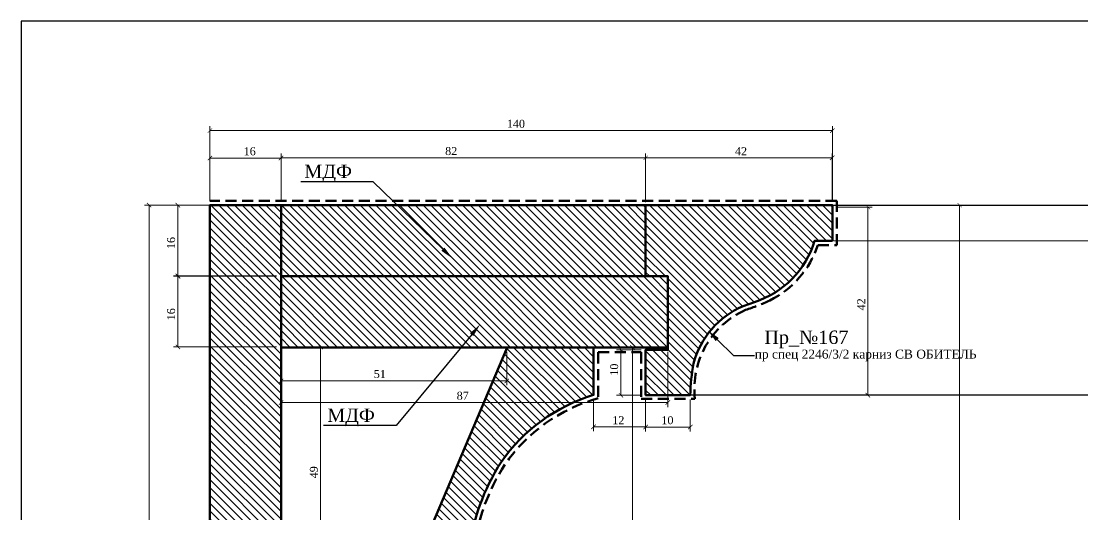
# Model space of a CAD drawing. Header units: millimetres. Extents: x 308393 to 308783, y -99303 to -99043.
# Drawn here: x 308392.9 to 308631.7, y -99153.7 to -99042.8 of the extents above; entities that cross this region are included whole.
import ezdxf
from ezdxf import colors
from ezdxf.entities.mleader import LeaderData, LeaderLine
from ezdxf.math import Vec2, Vec3

# ---------------------------------------------------------------- set-up
doc = ezdxf.new("R2010")
doc.units = ezdxf.units.MM
doc.header["$MEASUREMENT"] = 0
doc.linetypes.add('HIDDEN', pattern=[0.375, 0.25, -0.125])
doc.layers.add('Outside panel', color=7, linetype='Continuous', lineweight=18, true_color=0x7f5e57)
doc.layers.add('линия 50', color=1, linetype='Continuous', lineweight=140)
doc.layers.add('размеры в модели', color=7, linetype='Continuous')
doc.styles.add('ELECT', font='times.ttf')
doc.styles.get("Standard").update_dxf_attribs({"font": 'times.ttf'})
doc.dimstyles.new('M_1', dxfattribs={"dimtxt": 1.8, "dimasz": 1, "dimexe": 1, "dimexo": 1, "dimgap": 0.6, "dimtad": 1, "dimdec": 0, "dimdsep": 46, "dimtxsty": 'Standard', "dimblk": 'ARCHTICK', "dimcen": -5, "dimclrd": 7, "dimclre": 7, "dimclrt": 7, "dimadec": 0, "dimazin": 0, "dimtfac": 1, "dimtdec": 0, "dimtmove": 0, "dimatfit": 3, "dimfxl": 1, "dimtolj": 1, "dimtzin": 0, "dimlwd": 5, "dimlwe": 5, "dimarcsym": 0})
pattern_1 = [(135, (-808.1244, -7730.066), (-0.8838834765, -0.8838834765), [])]

# ---------------------------------------------------------------- blocks, each defined once
blk = doc.blocks.new('_ArchTick')
at = {"color": 0, "linetype": 'ByBlock', "const_width": 0.15}
blk.add_lwpolyline([(-0.5, -0.5), (0.5, 0.5)], dxfattribs=at)
blk = doc.blocks.new('*D25')
at = {"color": 7, "lineweight": 5, "ltscale": 1000, "transparency": 16777216}
for p, q in [((308736.78, -99093.12), (308736.78, -99281.16)), ((308617.77, -99265.12), (308617.77, -99281.16)), ((308617.77, -99280.16), (308736.78, -99280.16))]:
    blk.add_line(p, q, dxfattribs=at)
at = {"layer": 'Defpoints', "color": 0, "ltscale": 1000, "transparency": 16777216}
for p in [(308736.78, -99092.12), (308617.77, -99264.12), (308736.78, -99280.16)]:
    blk.add_point(p, dxfattribs=at)
at = {"color": 7, "lineweight": 5, "ltscale": 1000, "transparency": 16777216, "rotation": 180}
blk.add_blockref('_ArchTick', (308617.77, -99280.16), dxfattribs=at)
at = {"color": 7, "lineweight": 5, "ltscale": 1000, "transparency": 16777216}
blk.add_blockref('_ArchTick', (308736.78, -99280.16), dxfattribs=at)
at = {"color": 7, "ltscale": 1000, "transparency": 16777216, "insert": (308677.28, -99278.64), "char_height": 1.8, "attachment_point": 5}
blk.add_mtext('\\A1;119', dxfattribs=at)
blk = doc.blocks.new('*D24')
at = {"color": 7, "lineweight": 5, "ltscale": 1000, "transparency": 16777216}
for p, q in [((308735.78, -99084.12), (308602.99, -99084.12)), ((308603.99, -99084.12), (308603.99, -99264.12)), ((308616.77, -99264.12), (308602.99, -99264.12))]:
    blk.add_line(p, q, dxfattribs=at)
at = {"layer": 'Defpoints', "color": 0, "ltscale": 1000, "transparency": 16777216}
for p in [(308736.78, -99084.12), (308603.99, -99264.12), (308617.77, -99264.12)]:
    blk.add_point(p, dxfattribs=at)
at = {"color": 7, "lineweight": 5, "ltscale": 1000, "transparency": 16777216}
for p, rotation in [((308603.99, -99084.12), 90), ((308603.99, -99264.12), 270)]:
    blk.add_blockref('_ArchTick', p, dxfattribs=dict(at, rotation=rotation))
at = {"color": 7, "ltscale": 1000, "transparency": 16777216, "insert": (308602.47, -99187.91), "char_height": 1.8, "attachment_point": 5, "rotation": 90}
blk.add_mtext('\\A1;180', dxfattribs=at)
blk = doc.blocks.new('*D23')
at = {"layer": 'Defpoints', "color": 0, "ltscale": 1000, "transparency": 16777216}
for p in [(308451.37, -99084.12), (308428.17, -99099.99), (308451.37, -99099.99)]:
    blk.add_point(p, dxfattribs=at)
at = {"layer": 'размеры в модели', "color": 7, "lineweight": 5, "ltscale": 1000, "transparency": 16777216}
for p, q in [((308450.37, -99084.12), (308427.17, -99084.12)), ((308428.17, -99084.12), (308428.17, -99099.99)), ((308450.37, -99099.99), (308427.17, -99099.99))]:
    blk.add_line(p, q, dxfattribs=at)
for p, rotation in [((308428.17, -99084.12), 90), ((308428.17, -99099.99), 270)]:
    blk.add_blockref('_ArchTick', p, dxfattribs=dict(at, rotation=rotation))
at = {"layer": 'размеры в модели', "color": 7, "ltscale": 1000, "transparency": 16777216, "insert": (308426.65, -99092.64), "char_height": 1.8, "attachment_point": 5, "rotation": 90}
blk.add_mtext('\\A1;16', dxfattribs=at)
blk = doc.blocks.new('*D18')
at = {"layer": 'Defpoints', "color": 0, "ltscale": 1000, "transparency": 16777216}
for p in [(308527.82, -99116.62), (308533.37, -99116.62), (308533.37, -99126.83)]:
    blk.add_point(p, dxfattribs=at)
at = {"layer": 'размеры в модели', "color": 7, "lineweight": 5, "ltscale": 1000, "transparency": 16777216}
for p, q in [((308532.37, -99116.62), (308526.82, -99116.62)), ((308527.82, -99126.83), (308527.82, -99116.62)), ((308532.37, -99126.83), (308526.82, -99126.83))]:
    blk.add_line(p, q, dxfattribs=at)
for p, rotation in [((308527.82, -99116.62), 90), ((308527.82, -99126.83), 270)]:
    blk.add_blockref('_ArchTick', p, dxfattribs=dict(at, rotation=rotation))
at = {"layer": 'размеры в модели', "color": 7, "ltscale": 1000, "transparency": 16777216, "insert": (308526.3, -99121.09), "char_height": 1.8, "attachment_point": 5, "rotation": 90}
blk.add_mtext('\\A1;10', dxfattribs=at)
blk = doc.blocks.new('*D15')
at = {"layer": 'Defpoints', "color": 0, "ltscale": 1000, "transparency": 16777216}
for p in [(308451.37, -99115.99), (308451.37, -99164.62), (308460.28, -99164.62)]:
    blk.add_point(p, dxfattribs=at)
at = {"layer": 'размеры в модели', "color": 7, "lineweight": 5, "ltscale": 1000, "transparency": 16777216}
for p, q in [((308452.37, -99115.99), (308461.28, -99115.99)), ((308460.28, -99115.99), (308460.28, -99164.62)), ((308452.37, -99164.62), (308461.28, -99164.62))]:
    blk.add_line(p, q, dxfattribs=at)
for p, rotation in [((308460.28, -99115.99), 90), ((308460.28, -99164.62), 270)]:
    blk.add_blockref('_ArchTick', p, dxfattribs=dict(at, rotation=rotation))
at = {"layer": 'размеры в модели', "color": 7, "ltscale": 1000, "transparency": 16777216, "insert": (308458.76, -99144.16), "char_height": 1.8, "attachment_point": 5, "rotation": 90}
blk.add_mtext('\\A1;49', dxfattribs=at)
blk = doc.blocks.new('*D14')
at = {"layer": 'Defpoints', "color": 0, "ltscale": 1000, "transparency": 16777216}
for p in [(308451.37, -99115.99), (308502.12, -99116.12), (308502.12, -99123.61)]:
    blk.add_point(p, dxfattribs=at)
at = {"layer": 'размеры в модели', "color": 7, "lineweight": 5, "ltscale": 1000, "transparency": 16777216}
for p, q in [((308451.37, -99116.99), (308451.37, -99124.61)), ((308502.12, -99117.12), (308502.12, -99124.61)), ((308451.37, -99123.61), (308502.12, -99123.61))]:
    blk.add_line(p, q, dxfattribs=at)
at = {"layer": 'размеры в модели', "color": 7, "lineweight": 5, "ltscale": 1000, "transparency": 16777216, "rotation": 180}
blk.add_blockref('_ArchTick', (308451.37, -99123.61), dxfattribs=at)
at = {"layer": 'размеры в модели', "color": 7, "lineweight": 5, "ltscale": 1000, "transparency": 16777216}
blk.add_blockref('_ArchTick', (308502.12, -99123.61), dxfattribs=at)
at = {"layer": 'размеры в модели', "color": 7, "ltscale": 1000, "transparency": 16777216, "insert": (308473.58, -99122.09), "char_height": 1.8, "attachment_point": 5}
blk.add_mtext('\\A1;51', dxfattribs=at)
blk = doc.blocks.new('*D13')
at = {"layer": 'Defpoints', "color": 0, "ltscale": 1000, "transparency": 16777216}
for p in [(308451.37, -99100.12), (308428.17, -99115.99), (308451.37, -99115.99)]:
    blk.add_point(p, dxfattribs=at)
at = {"layer": 'размеры в модели', "color": 7, "lineweight": 5, "ltscale": 1000, "transparency": 16777216}
for p, q in [((308450.37, -99100.12), (308427.17, -99100.12)), ((308428.17, -99100.12), (308428.17, -99115.99)), ((308450.37, -99115.99), (308427.17, -99115.99))]:
    blk.add_line(p, q, dxfattribs=at)
for p, rotation in [((308428.17, -99100.12), 90), ((308428.17, -99115.99), 270)]:
    blk.add_blockref('_ArchTick', p, dxfattribs=dict(at, rotation=rotation))
at = {"layer": 'размеры в модели', "color": 7, "ltscale": 1000, "transparency": 16777216, "insert": (308426.65, -99108.64), "char_height": 1.8, "attachment_point": 5, "rotation": 90}
blk.add_mtext('\\A1;16', dxfattribs=at)
blk = doc.blocks.new('*D12')
at = {"layer": 'Defpoints', "color": 0, "ltscale": 1000, "transparency": 16777216}
for p in [(308451.37, -99116.12), (308538.37, -99116.12), (308538.37, -99128.49)]:
    blk.add_point(p, dxfattribs=at)
at = {"layer": 'размеры в модели', "color": 7, "lineweight": 5, "ltscale": 1000, "transparency": 16777216}
for p, q in [((308451.37, -99117.12), (308451.37, -99129.49)), ((308538.37, -99117.12), (308538.37, -99129.49)), ((308451.37, -99128.49), (308538.37, -99128.49))]:
    blk.add_line(p, q, dxfattribs=at)
at = {"layer": 'размеры в модели', "color": 7, "lineweight": 5, "ltscale": 1000, "transparency": 16777216, "rotation": 180}
blk.add_blockref('_ArchTick', (308451.37, -99128.49), dxfattribs=at)
at = {"layer": 'размеры в модели', "color": 7, "lineweight": 5, "ltscale": 1000, "transparency": 16777216}
blk.add_blockref('_ArchTick', (308538.37, -99128.49), dxfattribs=at)
at = {"layer": 'размеры в модели', "color": 7, "ltscale": 1000, "transparency": 16777216, "insert": (308492.23, -99126.97), "char_height": 1.8, "attachment_point": 5}
blk.add_mtext('\\A1;87', dxfattribs=at)
blk = doc.blocks.new('*D11')
at = {"layer": 'Defpoints', "color": 0, "ltscale": 1000, "transparency": 16777216}
for p in [(308533.37, -99126.83), (308543.41, -99126.83), (308543.41, -99133.99)]:
    blk.add_point(p, dxfattribs=at)
at = {"layer": 'размеры в модели', "color": 7, "lineweight": 5, "ltscale": 1000, "transparency": 16777216}
for p, q in [((308533.37, -99127.83), (308533.37, -99134.99)), ((308543.41, -99127.83), (308543.41, -99134.99)), ((308533.37, -99133.99), (308543.41, -99133.99))]:
    blk.add_line(p, q, dxfattribs=at)
at = {"layer": 'размеры в модели', "color": 7, "lineweight": 5, "ltscale": 1000, "transparency": 16777216, "rotation": 180}
blk.add_blockref('_ArchTick', (308533.37, -99133.99), dxfattribs=at)
at = {"layer": 'размеры в модели', "color": 7, "lineweight": 5, "ltscale": 1000, "transparency": 16777216}
blk.add_blockref('_ArchTick', (308543.41, -99133.99), dxfattribs=at)
at = {"layer": 'размеры в модели', "color": 7, "ltscale": 1000, "transparency": 16777216, "insert": (308538.27, -99132.47), "char_height": 1.8, "attachment_point": 5}
blk.add_mtext('\\A1;10', dxfattribs=at)
blk = doc.blocks.new('*D10')
at = {"layer": 'Defpoints', "color": 0, "ltscale": 1000, "transparency": 16777216}
for p in [(308521.65, -99126.8), (308533.37, -99126.8), (308533.37, -99133.95)]:
    blk.add_point(p, dxfattribs=at)
at = {"layer": 'размеры в модели', "color": 7, "lineweight": 5, "ltscale": 1000, "transparency": 16777216}
for p, q in [((308521.65, -99127.8), (308521.65, -99134.95)), ((308533.37, -99127.8), (308533.37, -99134.95)), ((308521.65, -99133.95), (308533.37, -99133.95))]:
    blk.add_line(p, q, dxfattribs=at)
at = {"layer": 'размеры в модели', "color": 7, "lineweight": 5, "ltscale": 1000, "transparency": 16777216, "rotation": 180}
blk.add_blockref('_ArchTick', (308521.65, -99133.95), dxfattribs=at)
at = {"layer": 'размеры в модели', "color": 7, "lineweight": 5, "ltscale": 1000, "transparency": 16777216}
blk.add_blockref('_ArchTick', (308533.37, -99133.95), dxfattribs=at)
at = {"layer": 'размеры в модели', "color": 7, "ltscale": 1000, "transparency": 16777216, "insert": (308527.23, -99132.45), "char_height": 1.8, "attachment_point": 5}
blk.add_mtext('\\A1;12', dxfattribs=at)
blk = doc.blocks.new('*D9')
at = {"layer": 'Defpoints', "color": 0, "ltscale": 1000, "transparency": 16777216}
for p in [(308521.67, -99116.12), (308456.37, -99236.12), (308530.43, -99236.12)]:
    blk.add_point(p, dxfattribs=at)
at = {"layer": 'размеры в модели', "color": 7, "lineweight": 5, "ltscale": 1000, "transparency": 16777216}
for p, q in [((308522.67, -99116.12), (308531.43, -99116.12)), ((308530.43, -99116.12), (308530.43, -99236.12)), ((308457.37, -99236.12), (308531.43, -99236.12))]:
    blk.add_line(p, q, dxfattribs=at)
for p, rotation in [((308530.43, -99116.12), 90), ((308530.43, -99236.12), 270)]:
    blk.add_blockref('_ArchTick', p, dxfattribs=dict(at, rotation=rotation))
at = {"layer": 'размеры в модели', "color": 7, "ltscale": 1000, "transparency": 16777216, "insert": (308528.92, -99176.01), "char_height": 1.8, "attachment_point": 5, "rotation": 90}
blk.add_mtext('\\A1;120', dxfattribs=at)
blk = doc.blocks.new('*D8')
at = {"layer": 'Defpoints', "color": 0, "ltscale": 1000, "transparency": 16777216}
for p in [(308575.37, -99084.55), (308543.24, -99126.83), (308583.35, -99126.83)]:
    blk.add_point(p, dxfattribs=at)
at = {"layer": 'размеры в модели', "color": 7, "lineweight": 5, "ltscale": 1000, "transparency": 16777216}
for p, q in [((308576.37, -99084.55), (308584.35, -99084.55)), ((308583.35, -99084.55), (308583.35, -99126.83)), ((308544.24, -99126.83), (308584.35, -99126.83))]:
    blk.add_line(p, q, dxfattribs=at)
for p, rotation in [((308583.35, -99084.55), 90), ((308583.35, -99126.83), 270)]:
    blk.add_blockref('_ArchTick', p, dxfattribs=dict(at, rotation=rotation))
at = {"layer": 'размеры в модели', "color": 7, "ltscale": 1000, "transparency": 16777216, "insert": (308581.85, -99106.42), "char_height": 1.8, "attachment_point": 5, "rotation": 90}
blk.add_mtext('\\A1;42', dxfattribs=at)
blk = doc.blocks.new('*D7')
at = {"layer": 'Defpoints', "color": 0, "ltscale": 1000, "transparency": 16777216}
for p in [(308575.37, -99067.37), (308435.37, -99084.12), (308575.37, -99084.12)]:
    blk.add_point(p, dxfattribs=at)
at = {"layer": 'размеры в модели', "color": 7, "lineweight": 5, "ltscale": 1000, "transparency": 16777216}
for p, q in [((308435.37, -99083.12), (308435.37, -99066.37)), ((308575.37, -99083.12), (308575.37, -99066.37)), ((308435.37, -99067.37), (308575.37, -99067.37))]:
    blk.add_line(p, q, dxfattribs=at)
at = {"layer": 'размеры в модели', "color": 7, "lineweight": 5, "ltscale": 1000, "transparency": 16777216, "rotation": 180}
blk.add_blockref('_ArchTick', (308435.37, -99067.37), dxfattribs=at)
at = {"layer": 'размеры в модели', "color": 7, "lineweight": 5, "ltscale": 1000, "transparency": 16777216}
blk.add_blockref('_ArchTick', (308575.37, -99067.37), dxfattribs=at)
at = {"layer": 'размеры в модели', "color": 7, "ltscale": 1000, "transparency": 16777216, "insert": (308504.19, -99065.85), "char_height": 1.8, "attachment_point": 5}
blk.add_mtext('\\A1;140', dxfattribs=at)
blk = doc.blocks.new('*D4')
at = {"layer": 'Defpoints', "color": 0, "ltscale": 1000, "transparency": 16777216}
for p in [(308435.37, -99084.12), (308421.68, -99263.98), (308435.37, -99263.98)]:
    blk.add_point(p, dxfattribs=at)
at = {"layer": 'размеры в модели', "color": 7, "lineweight": 5, "ltscale": 1000, "transparency": 16777216}
for p, q in [((308434.37, -99084.12), (308420.68, -99084.12)), ((308421.68, -99084.12), (308421.68, -99263.98)), ((308434.37, -99263.98), (308420.68, -99263.98))]:
    blk.add_line(p, q, dxfattribs=at)
for p, rotation in [((308421.68, -99084.12), 90), ((308421.68, -99263.98), 270)]:
    blk.add_blockref('_ArchTick', p, dxfattribs=dict(at, rotation=rotation))
at = {"layer": 'размеры в модели', "color": 7, "ltscale": 1000, "transparency": 16777216, "insert": (308420.16, -99170.58), "char_height": 1.8, "attachment_point": 5, "rotation": 90}
blk.add_mtext('\\A1;180', dxfattribs=at)
blk = doc.blocks.new('*D3')
at = {"layer": 'Defpoints', "color": 0, "ltscale": 1000, "transparency": 16777216}
for p in [(308451.37, -99073.54), (308435.37, -99084.12), (308451.37, -99084.3)]:
    blk.add_point(p, dxfattribs=at)
at = {"layer": 'размеры в модели', "color": 7, "lineweight": 5, "ltscale": 1000, "transparency": 16777216}
for p, q in [((308435.37, -99083.12), (308435.37, -99072.54)), ((308435.37, -99073.54), (308451.37, -99073.54)), ((308451.37, -99083.3), (308451.37, -99072.54))]:
    blk.add_line(p, q, dxfattribs=at)
at = {"layer": 'размеры в модели', "color": 7, "lineweight": 5, "ltscale": 1000, "transparency": 16777216, "rotation": 180}
blk.add_blockref('_ArchTick', (308435.37, -99073.54), dxfattribs=at)
at = {"layer": 'размеры в модели', "color": 7, "lineweight": 5, "ltscale": 1000, "transparency": 16777216}
blk.add_blockref('_ArchTick', (308451.37, -99073.54), dxfattribs=at)
at = {"layer": 'размеры в модели', "color": 7, "ltscale": 1000, "transparency": 16777216, "insert": (308444.32, -99072.02), "char_height": 1.8, "attachment_point": 5}
blk.add_mtext('\\A1;16', dxfattribs=at)
blk = doc.blocks.new('*D2')
at = {"layer": 'Defpoints', "color": 0, "ltscale": 1000, "transparency": 16777216}
for p in [(308533.37, -99073.49), (308451.37, -99084.12), (308533.37, -99084.44)]:
    blk.add_point(p, dxfattribs=at)
at = {"layer": 'размеры в модели', "color": 7, "lineweight": 5, "ltscale": 1000, "transparency": 16777216}
for p, q in [((308451.37, -99083.12), (308451.37, -99072.49)), ((308451.37, -99073.49), (308533.37, -99073.49)), ((308533.37, -99083.44), (308533.37, -99072.49))]:
    blk.add_line(p, q, dxfattribs=at)
at = {"layer": 'размеры в модели', "color": 7, "lineweight": 5, "ltscale": 1000, "transparency": 16777216, "rotation": 180}
blk.add_blockref('_ArchTick', (308451.37, -99073.49), dxfattribs=at)
at = {"layer": 'размеры в модели', "color": 7, "lineweight": 5, "ltscale": 1000, "transparency": 16777216}
blk.add_blockref('_ArchTick', (308533.37, -99073.49), dxfattribs=at)
at = {"layer": 'размеры в модели', "color": 7, "ltscale": 1000, "transparency": 16777216, "insert": (308489.64, -99071.98), "char_height": 1.8, "attachment_point": 5}
blk.add_mtext('\\A1;82', dxfattribs=at)
blk = doc.blocks.new('*D1')
at = {"layer": 'Defpoints', "color": 0, "ltscale": 1000, "transparency": 16777216}
for p in [(308575.34, -99073.49), (308533.37, -99084.12), (308575.34, -99084.12)]:
    blk.add_point(p, dxfattribs=at)
at = {"layer": 'размеры в модели', "color": 7, "lineweight": 5, "ltscale": 1000, "transparency": 16777216}
for p, q in [((308533.37, -99083.12), (308533.37, -99072.49)), ((308533.37, -99073.49), (308575.34, -99073.49)), ((308575.34, -99083.12), (308575.34, -99072.49))]:
    blk.add_line(p, q, dxfattribs=at)
at = {"layer": 'размеры в модели', "color": 7, "lineweight": 5, "ltscale": 1000, "transparency": 16777216, "rotation": 180}
blk.add_blockref('_ArchTick', (308533.37, -99073.49), dxfattribs=at)
at = {"layer": 'размеры в модели', "color": 7, "lineweight": 5, "ltscale": 1000, "transparency": 16777216}
blk.add_blockref('_ArchTick', (308575.34, -99073.49), dxfattribs=at)
at = {"layer": 'размеры в модели', "color": 7, "ltscale": 1000, "transparency": 16777216, "insert": (308554.82, -99071.99), "char_height": 1.8, "attachment_point": 5}
blk.add_mtext('\\A1;42', dxfattribs=at)

msp = doc.modelspace()

# ---------------------------------------------------------------- hatches: boundary and pattern name
at = {"layer": 'Outside panel', "ltscale": 1000}
h = msp.add_hatch(dxfattribs=at)
h.set_pattern_fill('ANSI31', color=5, scale=10, angle=90)
h.set_pattern_definition(pattern_1)
h.paths.add_polyline_path([(308451.37, -99084.12), (308435.37, -99084.12), (308435.37, -99242.12), (308440.37, -99242.12), (308440.37, -99259.12), (308435.37, -99259.12), (308435.37, -99264.12), (308451.37, -99264.12), (308451.37, -99204.62), (308451.37, -99204.62), (308451.37, -99164.62), (308451.37, -99116.12), (308451.37, -99116.12), (308451.37, -99100.12)])
h = msp.add_hatch(dxfattribs=at)
h.set_pattern_fill('ANSI31', color=5, scale=10, angle=90)
h.set_pattern_definition(pattern_1)
h.paths.add_polyline_path([(308533.37, -99084.12), (308451.37, -99084.12), (308451.37, -99100.12), (308533.37, -99100.12)])
h = msp.add_hatch(dxfattribs=at)
h.set_pattern_fill('ANSI31', color=256, scale=10, angle=90)
h.set_pattern_definition([(135, (12049.9177, -6967.8146), (-0.8838834765, -0.8838834765), [])])
h.paths.add_polyline_path([(308571.37, -99092.13), (308575.37, -99092.12), (308575.37, -99084.12), (308533.37, -99084.12), (308533.37, -99100.12), (308538.37, -99100.12), (308538.37, -99116.62), (308533.37, -99116.62), (308533.37, -99126.83), (308543.41, -99126.83, -0.042438), (308544.15, -99119.71, -0.232391), (308555.3, -99106.83), (308557.83, -99105.89, 0.249145)])
h = msp.add_hatch(dxfattribs=at)
h.set_pattern_fill('ANSI31', color=5, scale=10, angle=90)
h.set_pattern_definition(pattern_1)
h.paths.add_polyline_path([(308538.37, -99100.12), (308451.37, -99100.12), (308451.37, -99116.12), (308538.37, -99116.12)])
h = msp.add_hatch(dxfattribs=at)
h.set_pattern_fill('ANSI31', color=256, scale=10, angle=90)
h.set_pattern_definition([(135, (-1144.5509, -7677.5051), (-0.8838834765, -0.8838834765), [])])
h.paths.add_polyline_path([(308521.67, -99116.12), (308502.23, -99116.11), (308451.37, -99236.11), (308455.65, -99236.11, 0.157067), (308479.51, -99223.34, 0.121808), (308489.62, -99205.9, 0.064292), (308492.3, -99186, -0.031159), (308493.59, -99162.05, -0.111979), (308500.86, -99141.86, -0.168794), (308521.66, -99126.78)])

# ---------------------------------------------------------------- linework, layer by layer
at = {"linetype": 'Continuous', "lineweight": 15}
msp.add_line((308575.6, -99092.12), (308736.78, -99092.12), dxfattribs=at)
at = {"color": 6, "ltscale": 1000}
msp.add_lwpolyline([(308392.94, -99302.79), (308782.94, -99302.79), (308782.94, -99042.79), (308392.94, -99042.79)], close=True, dxfattribs=at)
at = {"color": 7}
msp.add_lwpolyline([(308575.34, -99084.12), (308736.78, -99084.12), (308736.78, -99092.12), (308732.77, -99092.13, -0.249145), (308719.24, -99105.89), (308716.71, -99106.83, 0.232391), (308705.56, -99119.71, 0.042438), (308704.81, -99126.83), (308543.24, -99126.83)], format="xyb", dxfattribs=at)
at = {"color": 2, "linetype": 'Continuous', "lineweight": 30}
for points in [[(308538.37, -99116.12), (308538.37, -99100.12)], [(308521.67, -99116.12), (308501.92, -99116.12)]]:
    msp.add_lwpolyline(points, dxfattribs=at)
at = {"color": 7}
msp.add_open_spline([(308683.73, -99126.79), (308679.58, -99128.5), (308671.57, -99131.79), (308662.45, -99141.28), (308656.2, -99155.06), (308654.26, -99172.39), (308654.7, -99192.07), (308651, -99213.52), (308637.09, -99229.43), (308624.12, -99234.68), (308618.57, -99235.94), (308617.82, -99236.11), (308617.81, -99236.11), (308617.79, -99236.12), (308617.77, -99236.12), (308616.33, -99236.12), (308614.88, -99236.12), (308456.37, -99236.12)], degree=3, knots=[3, 3, 3, 3, 16.321331, 28.756193, 41.374344, 61.108957, 80.361115, 100.682361, 124.90659, 139.672929, 141.982323, 141.982323, 141.982323, 142.982323, 142.982323, 142.982323, 143.982323, 143.982323, 143.982323, 143.982323], dxfattribs=at)
at = {"layer": 'линия 50', "color": 1, "linetype": 'HIDDEN', "ltscale": 10, "true_color": 0xff0909}
msp.add_line((308522.67, -99117.2), (308532.34, -99117.2), dxfattribs=at)
for points in [[(308532.34, -99117.2), (308532.34, -99127.62), (308544.46, -99127.62, -0.329091), (308555.84, -99107.67, 0.031952), (308561.29, -99105.56, 0.199586), (308572.08, -99093.12), (308576.34, -99093.12), (308576.34, -99083.12), (308435.37, -99083.12)], [(308522.67, -99117.2), (308522.67, -99117.2), (308522.66, -99127.53, 0.173651), (308501.69, -99142.42, 0.111853), (308494.58, -99162.17, 0.031164), (308493.3, -99186, -0.064347), (308490.58, -99206.17, -0.121869), (308480.23, -99224.03, -0.148184), (308457.37, -99236.79, -0.148184)]]:
    msp.add_lwpolyline(points, format="xyb", dxfattribs=at)
at = {"layer": 'линия 50', "color": 7}
for points in [[(308435.37, -99259.12), (308440.37, -99259.12), (308440.37, -99242.12), (308435.37, -99242.12), (308435.37, -99084.12), (308451.37, -99084.12), (308451.37, -99264.12), (308435.37, -99264.12)], [(308451.37, -99100.12), (308533.37, -99100.12), (308533.37, -99084.12), (308451.37, -99084.12)], [(308538.37, -99116.12), (308451.37, -99116.12), (308451.37, -99100.12), (308538.37, -99100.12)]]:
    msp.add_lwpolyline(points, close=True, dxfattribs=at)
msp.add_lwpolyline([(308575.37, -99092.12), (308571.37, -99092.13, -0.249145), (308557.83, -99105.89), (308555.3, -99106.83, 0.232391), (308544.15, -99119.71, 0.042438), (308543.41, -99126.83), (308533.37, -99126.83), (308533.37, -99116.62), (308538.37, -99116.62), (308538.37, -99100.12), (308533.37, -99100.12), (308533.37, -99084.12), (308575.37, -99084.12)], format="xyb", close=True, dxfattribs=at)
msp.add_lwpolyline([(308451.37, -99236.11), (308502.23, -99116.11), (308521.67, -99116.12), (308521.66, -99126.78, 0.168794), (308500.86, -99141.86, 0.111979), (308493.59, -99162.05, 0.031159), (308492.3, -99186, -0.064292), (308489.62, -99205.9, -0.121808), (308479.51, -99223.34, -0.157067), (308455.65, -99236.11), (308451.37, -99236.11)], format="xyb", dxfattribs=at)

# ---------------------------------------------------------------- texts
at = {"color": 5, "ltscale": 1000, "style": 'ELECT'}
msp.add_text('Пр_№167', height=3, dxfattribs=at).set_placement((308560.07, -99115.31))

# ---------------------------------------------------------------- dimensions: what is measured, and where the dimension line sits
at = {"color": 5, "ltscale": 1000}
dim = msp.add_linear_dim(base=(308603.99, -99264.12), p1=(308736.78, -99084.12), p2=(308617.77, -99264.12), angle=90, dimstyle='M_1', dxfattribs=at)
dim.commit()
dim.dimension.update_dxf_attribs({"geometry": '*D24', "text_midpoint": (308603.99, -99187.91), "dimtype": 128})
at = {"color": 7, "ltscale": 1000}
dim = msp.add_linear_dim(base=(308736.78, -99280.16), p1=(308617.77, -99264.12), p2=(308736.78, -99092.12), dimstyle='M_1', dxfattribs=at)
dim.commit()
dim.dimension.update_dxf_attribs({"geometry": '*D25', "text_midpoint": (308677.28, -99280.16), "dimtype": 128})
at = {"layer": 'размеры в модели', "color": 5, "ltscale": 1000}
for base, p1, p2, picture, middle in [((308575.37, -99067.37), (308435.37, -99084.12), (308575.37, -99084.12), '*D7', (308504.19, -99067.37)), ((308451.37, -99073.54), (308435.37, -99084.12), (308451.37, -99084.3), '*D3', (308444.32, -99073.54)), ((308533.37, -99073.49), (308451.37, -99084.12), (308533.37, -99084.44), '*D2', (308489.64, -99073.49)), ((308575.34, -99073.49), (308533.37, -99084.12), (308575.34, -99084.12), '*D1', (308554.82, -99073.49)), ((308502.12, -99123.61), (308451.37, -99115.99), (308502.12, -99116.12), '*D14', (308473.58, -99123.61)), ((308538.37, -99128.49), (308451.37, -99116.12), (308538.37, -99116.12), '*D12', (308492.23, -99128.49)), ((308533.37, -99133.95), (308521.65, -99126.8), (308533.37, -99126.8), '*D10', (308527.23, -99133.95)), ((308543.41, -99133.99), (308533.37, -99126.83), (308543.41, -99126.83), '*D11', (308538.27, -99133.99))]:
    dim = msp.add_linear_dim(base=base, p1=p1, p2=p2, dimstyle='M_1', dxfattribs=at)
    dim.commit()
    dim.dimension.update_dxf_attribs({"geometry": picture, "text_midpoint": middle, "dimtype": 128})
for base, p1, p2, picture, middle in [((308421.68, -99263.98), (308435.37, -99084.12), (308435.37, -99263.98), '*D4', (308421.68, -99170.58)), ((308428.17, -99099.99), (308451.37, -99084.12), (308451.37, -99099.99), '*D23', (308428.17, -99092.64)), ((308583.35, -99126.83), (308575.37, -99084.55), (308543.24, -99126.83), '*D8', (308583.35, -99106.42)), ((308428.17, -99115.99), (308451.37, -99100.12), (308451.37, -99115.99), '*D13', (308428.17, -99108.64)), ((308460.28, -99164.62), (308451.37, -99115.99), (308451.37, -99164.62), '*D15', (308460.28, -99144.16)), ((308530.43, -99236.12), (308521.67, -99116.12), (308456.37, -99236.12), '*D9', (308530.43, -99176.01)), ((308527.82, -99116.62), (308533.37, -99126.83), (308533.37, -99116.62), '*D18', (308527.82, -99121.09))]:
    dim = msp.add_linear_dim(base=base, p1=p1, p2=p2, angle=90, dimstyle='M_1', dxfattribs=at)
    dim.commit()
    dim.dimension.update_dxf_attribs({"geometry": picture, "text_midpoint": middle, "dimtype": 128})

# ---------------------------------------------------------------- leaders
at = {"layer": 'размеры в модели', "color": 7, "ltscale": 1000}
ml = msp.add_multileader_mtext('Standard', dxfattribs=at)
ml.set_content('\\A1;МДФ  ', color=7)
ml.set_leader_properties()
ml.build(insert=Vec2(0, 0))
ml.multileader.update_dxf_attribs({"text_right_attachment_type": 6, "dogleg_length": 0.36, "arrow_head_size": 3})
ctx = ml.context
ctx.base_point, ctx.char_height, ctx.arrow_head_size, ctx.landing_gap_size, ctx.plane_origin = Vec3(308457.01, -99076.96), 3, 3, 0.09, Vec3(308471.37, -99098.84)
ctx.right_attachment, ctx.text_align_type = 6, 2
notes = []
notes.append((ctx, [(0, (1, 1, 0), (308472.09, -99078.88), (-1, 0), 4.68, [(0, [(308489.95, -99096.12)], 0, [])])]))
ctx.mtext.insert, ctx.mtext.alignment, ctx.mtext.flow_direction = Vec3(308467.32, -99075.03), 3, 5
ml = msp.add_multileader_mtext('Standard', dxfattribs=at)
ml.set_content('\\A1;МДФ  ', color=7)
ml.set_leader_properties()
ml.build(insert=Vec2(0, 0))
ml.multileader.update_dxf_attribs({"text_right_attachment_type": 6, "dogleg_length": 0.36, "arrow_head_size": 3})
ctx = ml.context
ctx.base_point, ctx.char_height, ctx.arrow_head_size, ctx.landing_gap_size, ctx.plane_origin = Vec3(308462.16, -99131.75), 3, 3, 0.09, Vec3(308476.52, -99153.64)
ctx.right_attachment, ctx.text_align_type = 6, 2
notes.append((ctx, [(0, (1, 1, 0), (308477.24, -99133.67), (-1, 0), 4.68, [(0, [(308496.16, -99110.91)], 0, [])])]))
ctx.mtext.insert, ctx.mtext.alignment, ctx.mtext.flow_direction = Vec3(308472.47, -99129.83), 3, 5
ml = msp.add_multileader_mtext('Standard', dxfattribs=at)
ml.set_content('\\A1;пр спец 2246/3/2 карниз СВ ОБИТЕЛЬ ', color=7)
ml.set_leader_properties()
ml.build(insert=Vec2(0, 0))
ml.multileader.update_dxf_attribs({"text_right_attachment_type": 6, "dogleg_length": 0.36, "arrow_head_size": 3})
ctx = ml.context
ctx.base_point, ctx.char_height, ctx.arrow_head_size, ctx.landing_gap_size, ctx.plane_origin = Vec3(308557.81, -99117.92), 2, 3, 0.09, Vec3(308527.8, -99139.85)
ctx.right_attachment = 6
notes.append((ctx, [(1, (1, 1, 0), (308553.14, -99117.92), (1, 0), 4.68, [(0, [(308547.33, -99112.25)], 0, [])])]))
ctx.mtext.insert, ctx.mtext.flow_direction = Vec3(308557.9, -99116.6), 5
for ctx, leaders in notes:
    for number, flags, end, landing, length, lines in leaders:
        leader = LeaderData()
        leader.index, (leader.has_last_leader_line, leader.has_dogleg_vector, leader.attachment_direction) = number, flags
        leader.last_leader_point, leader.dogleg_vector, leader.dogleg_length = Vec3(end), Vec3(landing), length
        for number, points, colour, breaks in lines:
            line = LeaderLine()
            line.index, line.vertices, line.color, line.breaks = number, Vec3.list(points), colors.encode_raw_color(colour), breaks
            leader.lines.append(line)
        ctx.leaders.append(leader)

doc.saveas('drawing.dxf')
